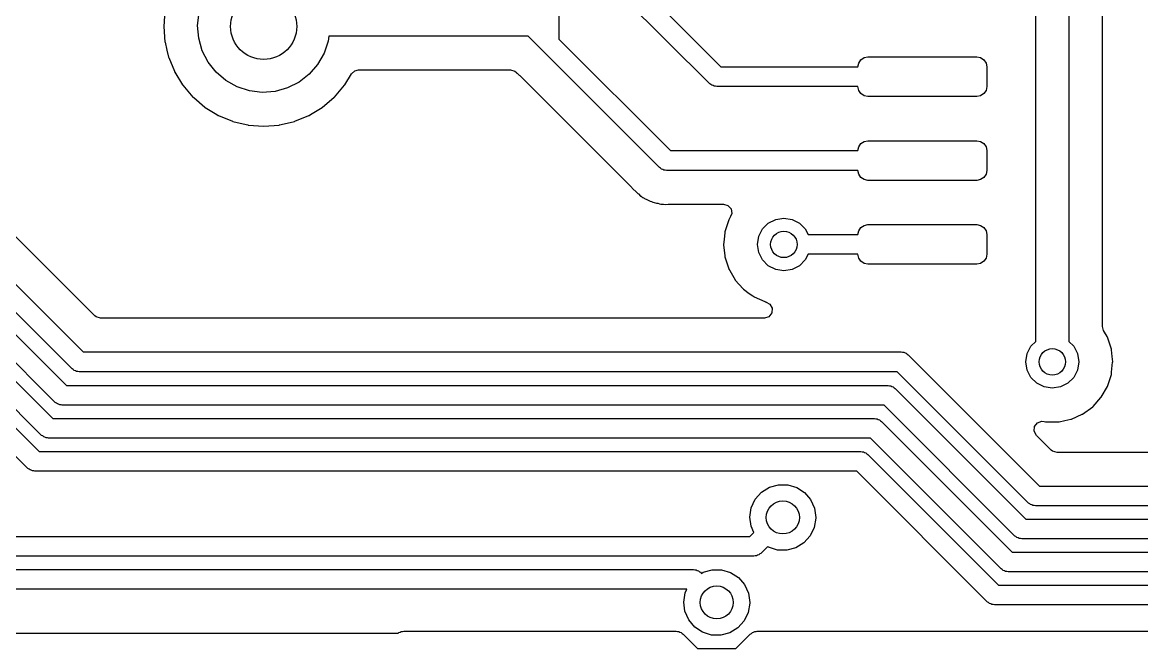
# Model space of a CAD drawing. Extents: x 51 to 243, y -135 to -54.
# Drawn here: x 86.01 to 102.95, y -107.72 to -98.24 of the extents above; entities that cross this region are included whole.
import ezdxf

# ---------------------------------------------------------------- set-up
doc = ezdxf.new("R2010")
doc.units = 0
doc.layers.add('BLACK', color=7, linetype='CONTINUOUS')

msp = doc.modelspace()

# ---------------------------------------------------------------- linework, layer by layer
at = {"layer": 'BLACK', "linetype": 'CONTINUOUS'}
for p, q in [((101.85, -79.751), (101.85, -103.069)), ((94.13, -85.203), (94.13, -98.4899)), ((102.358, -102.841), (102.358, -92.1041)), ((101.35, -103.069), (101.35, -94.13)), ((94.9045, -97.2324), (96.5821, -98.91)), ((96.4139, -99.1661), (94.6484, -97.4006)), ((88.1675, -98.0613), (88.1488, -98.298)), ((88.6621, -98.284), (88.6839, -98.0901)), ((88.1488, -98.298), (88.1675, -98.5347)), ((88.6784, -98.4785), (88.6621, -98.284)), ((88.1675, -98.5347), (88.1686, -98.5395)), ((88.1686, -98.5395), (88.1686, -98.5395)), ((88.1686, -98.5395), (88.1972, -98.6587)), ((88.7322, -98.6661), (88.6784, -98.4785)), ((90.6371, -98.5195), (90.5755, -98.7047)), ((90.6462, -98.448), (90.6371, -98.5195)), ((93.6639, -98.448), (90.6462, -98.448)), ((95.6519, -100.436), (93.6639, -98.448)), ((94.13, -98.4899), (95.8201, -100.18)), ((88.1972, -98.6587), (88.2229, -98.7656)), ((88.2229, -98.7656), (88.2248, -98.7702)), ((88.2248, -98.7702), (88.2248, -98.7702)), ((88.2248, -98.7702), (88.3102, -98.9765)), ((88.8214, -98.8397), (88.7322, -98.6661)), ((90.5755, -98.7047), (90.4791, -98.8744)), ((98.7019, -98.8039), (98.7506, -98.7714)), ((98.7506, -98.7714), (98.808, -98.76)), ((98.808, -98.76), (100.458, -98.76)), ((100.458, -98.76), (100.515, -98.7714)), ((100.515, -98.7714), (100.564, -98.8039)), ((88.9427, -98.9927), (88.8214, -98.8397)), ((90.4791, -98.8744), (90.3516, -99.0222)), ((96.5821, -98.91), (98.658, -98.91)), ((98.658, -98.91), (98.6694, -98.8526)), ((98.6694, -98.8526), (98.7019, -98.8039)), ((100.564, -98.8039), (100.597, -98.8526)), ((100.597, -98.8526), (100.608, -98.91)), ((100.608, -98.91), (100.608, -99.21)), ((88.3102, -98.9765), (88.3138, -98.985)), ((88.3138, -98.985), (88.3163, -98.9892)), ((88.3163, -98.9892), (88.4352, -99.1832)), ((89.0913, -99.1191), (88.9427, -98.9927)), ((90.3516, -99.0222), (90.1978, -99.1423)), ((90.8888, -99.1832), (90.9908, -99.0167)), ((90.9908, -99.0167), (91.0435, -98.969)), ((91.0435, -98.969), (91.0982, -98.9565)), ((91.0982, -98.9565), (93.3962, -98.9565)), ((93.3962, -98.9565), (93.4643, -98.9765)), ((93.4643, -98.9765), (93.488, -98.9962)), ((93.488, -98.9962), (93.4915, -98.9999)), ((93.4915, -98.9999), (93.4962, -99.0064)), ((93.4962, -99.0064), (93.5023, -99.0114)), ((93.5023, -99.0114), (93.5318, -99.0358)), ((93.5318, -99.0358), (93.5405, -99.0438)), ((93.5405, -99.0438), (95.2343, -100.738)), ((88.4352, -99.1832), (88.4352, -99.1832)), ((88.4352, -99.1832), (88.4378, -99.1874)), ((88.4378, -99.1874), (88.592, -99.368)), ((89.2617, -99.2144), (89.0913, -99.1191)), ((89.4473, -99.2747), (89.2617, -99.2144)), ((89.6411, -99.2978), (89.4473, -99.2747)), ((90.0236, -99.2303), (89.8356, -99.2828)), ((90.1978, -99.1423), (90.0236, -99.2303)), ((90.732, -99.368), (90.8862, -99.1874)), ((90.8862, -99.1874), (90.8888, -99.1832)), ((90.8888, -99.1832), (90.8888, -99.1832)), ((96.431, -99.1759), (96.4139, -99.1661)), ((96.445, -99.1899), (96.431, -99.1759)), ((96.4641, -99.195), (96.445, -99.1899)), ((96.4812, -99.2049), (96.4641, -99.195)), ((96.5009, -99.2049), (96.4812, -99.2049)), ((96.52, -99.21), (96.5009, -99.2049)), ((98.658, -99.21), (96.52, -99.21)), ((98.6694, -99.2674), (98.658, -99.21)), ((98.7019, -99.3161), (98.6694, -99.2674)), ((100.597, -99.2674), (100.564, -99.3161)), ((100.608, -99.21), (100.597, -99.2674)), ((88.592, -99.368), (88.5958, -99.3712)), ((88.5958, -99.3712), (88.6024, -99.3768)), ((88.6024, -99.3768), (88.7726, -99.5222)), ((89.8356, -99.2828), (89.6411, -99.2978)), ((90.5514, -99.5222), (90.7216, -99.3768)), ((90.7216, -99.3768), (90.7282, -99.3712)), ((90.7282, -99.3712), (90.732, -99.368)), ((98.7506, -99.3486), (98.7019, -99.3161)), ((98.808, -99.36), (98.7506, -99.3486)), ((100.458, -99.36), (98.808, -99.36)), ((100.515, -99.3486), (100.458, -99.36)), ((100.564, -99.3161), (100.515, -99.3486)), ((88.7726, -99.5222), (88.7768, -99.5248)), ((88.7768, -99.5248), (88.7768, -99.5248)), ((88.7768, -99.5248), (88.9507, -99.6313)), ((90.3733, -99.6313), (90.5472, -99.5248)), ((90.5472, -99.5248), (90.5514, -99.5222)), ((90.5472, -99.5248), (90.5472, -99.5248)), ((88.9507, -99.6313), (88.975, -99.6462)), ((88.975, -99.6462), (88.9796, -99.6481)), ((88.9796, -99.6481), (88.9796, -99.6481)), ((88.9796, -99.6481), (89.1896, -99.7351)), ((89.1896, -99.7351), (89.1944, -99.7371)), ((89.1944, -99.7371), (89.2626, -99.7535)), ((89.2626, -99.7535), (89.4205, -99.7914)), ((89.9035, -99.7914), (90.0614, -99.7535)), ((90.0614, -99.7535), (90.1296, -99.7371)), ((90.1296, -99.7371), (90.1344, -99.7351)), ((90.1344, -99.7351), (90.3444, -99.6481)), ((90.3444, -99.6481), (90.349, -99.6462)), ((90.3444, -99.6481), (90.3444, -99.6481)), ((90.349, -99.6462), (90.3733, -99.6313)), ((87.1039, -102.683), (84.2614, -99.8401)), ((89.4205, -99.7914), (89.4205, -99.7914)), ((89.4205, -99.7914), (89.4253, -99.7925)), ((89.4253, -99.7925), (89.662, -99.8112)), ((89.662, -99.8112), (89.8987, -99.7925)), ((89.8987, -99.7925), (89.9035, -99.7914)), ((89.9035, -99.7914), (89.9035, -99.7914)), ((83.716, -100.014), (86.9301, -103.228)), ((98.658, -100.18), (98.6694, -100.123)), ((98.6694, -100.123), (98.7019, -100.074)), ((98.7019, -100.074), (98.7506, -100.041)), ((98.7506, -100.041), (98.808, -100.03)), ((98.808, -100.03), (100.458, -100.03)), ((100.458, -100.03), (100.515, -100.041)), ((100.515, -100.041), (100.564, -100.074)), ((100.564, -100.074), (100.597, -100.123)), ((100.597, -100.123), (100.608, -100.18)), ((83.208, -100.268), (86.6761, -103.736)), ((86.7619, -103.484), (83.4599, -100.182)), ((95.8201, -100.18), (98.658, -100.18)), ((100.608, -100.18), (100.608, -100.48)), ((86.5079, -103.992), (82.9519, -100.436)), ((95.669, -100.446), (95.6519, -100.436)), ((95.683, -100.46), (95.669, -100.446)), ((95.7021, -100.465), (95.683, -100.46)), ((95.7192, -100.475), (95.7021, -100.465)), ((82.7085, -100.475), (86.4692, -104.236)), ((95.7389, -100.475), (95.7192, -100.475)), ((95.758, -100.48), (95.7389, -100.475)), ((98.658, -100.48), (95.758, -100.48)), ((98.6694, -100.537), (98.658, -100.48)), ((98.7019, -100.586), (98.6694, -100.537)), ((98.7506, -100.619), (98.7019, -100.586)), ((98.808, -100.63), (98.7506, -100.619)), ((100.458, -100.63), (98.808, -100.63)), ((100.515, -100.619), (100.458, -100.63)), ((100.564, -100.586), (100.515, -100.619)), ((100.597, -100.537), (100.564, -100.586)), ((100.608, -100.48), (100.597, -100.537)), ((82.192, -100.665), (86.2623, -104.735)), ((86.301, -104.492), (82.4524, -100.643)), ((95.2343, -100.738), (95.2423, -100.746)), ((95.2423, -100.746), (95.2466, -100.753)), ((95.2466, -100.753), (95.2524, -100.759)), ((95.2524, -100.759), (95.2524, -100.759)), ((95.2524, -100.759), (95.2983, -100.802)), ((95.2983, -100.802), (95.3011, -100.804)), ((95.3011, -100.804), (95.3217, -100.825)), ((86.0941, -104.991), (81.9359, -100.833)), ((95.3217, -100.825), (95.3252, -100.828)), ((95.3252, -100.828), (95.3342, -100.835)), ((95.3342, -100.835), (95.3679, -100.867)), ((95.3679, -100.867), (95.3748, -100.871)), ((95.3748, -100.871), (95.3748, -100.871)), ((95.3748, -100.871), (95.3867, -100.877)), ((95.3867, -100.877), (95.4032, -100.888)), ((95.4032, -100.888), (95.4133, -100.896)), ((95.4133, -100.896), (95.4201, -100.901)), ((95.4201, -100.901), (95.4274, -100.904)), ((95.4274, -100.904), (95.4274, -100.904)), ((95.4274, -100.904), (95.4625, -100.92)), ((95.4625, -100.92), (95.4732, -100.925)), ((95.4732, -100.925), (95.5032, -100.941)), ((95.5032, -100.941), (95.5137, -100.947)), ((95.5137, -100.947), (95.5344, -100.952)), ((95.5344, -100.952), (95.5531, -100.959)), ((95.5531, -100.959), (95.5728, -100.967)), ((95.5728, -100.967), (95.6076, -100.973)), ((95.6076, -100.973), (95.6184, -100.975)), ((95.6184, -100.975), (95.6301, -100.977)), ((95.6301, -100.977), (95.6527, -100.983)), ((95.6527, -100.983), (95.6748, -100.989)), ((95.6748, -100.989), (95.6963, -100.989)), ((95.6963, -100.989), (95.716, -100.99)), ((95.716, -100.99), (95.7372, -100.993)), ((95.7372, -100.993), (95.7831, -100.989)), ((95.7831, -100.989), (95.795, -100.989)), ((95.795, -100.989), (96.6218, -100.989)), ((96.6218, -100.989), (96.6899, -101.009)), ((96.6899, -101.009), (96.7364, -101.062)), ((96.7465, -101.132), (96.7309, -101.177)), ((96.7364, -101.062), (96.7465, -101.132)), ((96.7015, -101.228), (96.6425, -101.41)), ((96.7309, -101.177), (96.7015, -101.228)), ((97.2124, -101.365), (97.3009, -101.276)), ((97.3009, -101.276), (97.4124, -101.22)), ((97.4124, -101.22), (97.536, -101.2)), ((97.536, -101.2), (97.6596, -101.22)), ((97.6596, -101.22), (97.7711, -101.276)), ((97.7711, -101.276), (97.8596, -101.365)), ((98.7019, -101.344), (98.7506, -101.311)), ((98.7506, -101.311), (98.808, -101.3)), ((98.808, -101.3), (100.458, -101.3)), ((100.458, -101.3), (100.515, -101.311)), ((100.515, -101.311), (100.564, -101.344)), ((96.6418, -101.417), (96.6306, -101.523)), ((96.6425, -101.41), (96.6418, -101.417)), ((96.6418, -101.417), (96.6418, -101.417)), ((97.136, -101.6), (97.1556, -101.476)), ((97.1556, -101.476), (97.2124, -101.365)), ((97.8596, -101.365), (97.903, -101.45)), ((97.903, -101.45), (98.658, -101.45)), ((98.658, -101.45), (98.6694, -101.393)), ((98.6694, -101.393), (98.7019, -101.344)), ((100.564, -101.344), (100.597, -101.393)), ((100.597, -101.393), (100.608, -101.45)), ((100.608, -101.45), (100.608, -101.75)), ((96.6306, -101.523), (96.6225, -101.6)), ((96.6225, -101.6), (96.6232, -101.607)), ((96.6232, -101.607), (96.6404, -101.771)), ((97.1556, -101.724), (97.136, -101.6)), ((96.6404, -101.771), (96.6425, -101.79)), ((96.6425, -101.79), (96.7015, -101.972)), ((97.2124, -101.835), (97.1556, -101.724)), ((97.903, -101.75), (97.8596, -101.835)), ((98.658, -101.75), (97.903, -101.75)), ((98.6694, -101.807), (98.658, -101.75)), ((98.7019, -101.856), (98.6694, -101.807)), ((100.597, -101.807), (100.564, -101.856)), ((100.608, -101.75), (100.597, -101.807)), ((96.7015, -101.972), (96.7048, -101.977)), ((96.7048, -101.977), (96.7048, -101.977)), ((96.7048, -101.977), (96.7158, -101.996)), ((97.3009, -101.924), (97.2124, -101.835)), ((97.4124, -101.98), (97.3009, -101.924)), ((97.536, -102), (97.4124, -101.98)), ((97.6596, -101.98), (97.536, -102)), ((97.7711, -101.924), (97.6596, -101.98)), ((97.8596, -101.835), (97.7711, -101.924)), ((98.7506, -101.889), (98.7019, -101.856)), ((98.808, -101.9), (98.7506, -101.889)), ((100.458, -101.9), (98.808, -101.9)), ((100.515, -101.889), (100.458, -101.9)), ((100.564, -101.856), (100.515, -101.889)), ((96.7158, -101.996), (96.797, -102.137)), ((96.797, -102.137), (96.8014, -102.142)), ((96.8014, -102.142), (96.8014, -102.142)), ((96.8014, -102.142), (96.9203, -102.274)), ((96.9203, -102.274), (96.9247, -102.279)), ((96.9247, -102.279), (97.0123, -102.342)), ((97.0123, -102.342), (97.0642, -102.38)), ((97.0642, -102.38), (97.0792, -102.391)), ((97.0792, -102.391), (97.0853, -102.394)), ((97.0853, -102.394), (97.0853, -102.394)), ((97.0853, -102.394), (97.2477, -102.466)), ((97.2477, -102.466), (97.2537, -102.469)), ((97.2537, -102.469), (97.2606, -102.47)), ((97.2606, -102.47), (97.2606, -102.47)), ((97.2606, -102.47), (97.2608, -102.47)), ((97.2608, -102.47), (97.2665, -102.472)), ((97.2665, -102.472), (97.2661, -102.473)), ((97.2661, -102.473), (97.323, -102.504)), ((97.3526, -102.637), (97.3104, -102.694)), ((97.323, -102.504), (97.3574, -102.566)), ((97.3574, -102.566), (97.3526, -102.637)), ((87.1248, -102.699), (87.1039, -102.683)), ((87.1929, -102.719), (87.1248, -102.699)), ((97.2344, -102.719), (87.1929, -102.719)), ((97.244, -102.719), (97.2344, -102.719)), ((97.3104, -102.694), (97.244, -102.719)), ((102.375, -102.904), (102.358, -102.841)), ((102.389, -102.927), (102.375, -102.904)), ((102.428, -102.996), (102.389, -102.927)), ((102.435, -103.006), (102.428, -102.996)), ((102.494, -103.188), (102.435, -103.006)), ((101.22, -103.254), (101.276, -103.143)), ((101.276, -103.143), (101.35, -103.069)), ((101.85, -103.069), (101.924, -103.143)), ((101.924, -103.143), (101.98, -103.254)), ((86.9301, -103.228), (99.314, -103.228)), ((99.314, -103.228), (99.3331, -103.233)), ((99.3331, -103.233), (99.3528, -103.233)), ((99.3528, -103.233), (99.3699, -103.243)), ((99.3699, -103.243), (99.389, -103.248)), ((99.389, -103.248), (99.403, -103.262)), ((99.403, -103.262), (99.4201, -103.272)), ((99.4201, -103.272), (101.408, -105.26)), ((101.2, -103.378), (101.22, -103.254)), ((101.98, -103.254), (102, -103.378)), ((102.494, -103.195), (102.494, -103.188)), ((102.505, -103.299), (102.494, -103.195)), ((102.494, -103.195), (102.494, -103.195)), ((102.514, -103.378), (102.505, -103.299)), ((86.779, -103.494), (86.7619, -103.484)), ((86.793, -103.508), (86.779, -103.494)), ((86.8121, -103.513), (86.793, -103.508)), ((86.8292, -103.523), (86.8121, -103.513)), ((101.22, -103.502), (101.2, -103.378)), ((101.276, -103.613), (101.22, -103.502)), ((101.98, -103.502), (101.924, -103.613)), ((102, -103.378), (101.98, -103.502)), ((102.497, -103.536), (102.513, -103.385)), ((102.513, -103.385), (102.514, -103.378)), ((102.513, -103.385), (102.513, -103.385)), ((86.8489, -103.523), (86.8292, -103.523)), ((86.868, -103.528), (86.8489, -103.523)), ((99.2519, -103.528), (86.868, -103.528)), ((101.24, -105.516), (99.2519, -103.528)), ((101.365, -103.702), (101.276, -103.613)), ((101.924, -103.613), (101.835, -103.702)), ((102.435, -103.75), (102.494, -103.568)), ((102.494, -103.568), (102.497, -103.536)), ((86.6761, -103.736), (99.1156, -103.736)), ((99.1156, -103.736), (99.1347, -103.741)), ((99.1347, -103.741), (99.1544, -103.741)), ((99.1544, -103.741), (99.1715, -103.751)), ((99.1715, -103.751), (99.1906, -103.756)), ((99.1906, -103.756), (99.2045, -103.77)), ((99.2045, -103.77), (99.2216, -103.78)), ((99.2216, -103.78), (101.201, -105.76)), ((101.476, -103.758), (101.365, -103.702)), ((101.6, -103.778), (101.476, -103.758)), ((101.724, -103.758), (101.6, -103.778)), ((101.835, -103.702), (101.724, -103.758)), ((102.339, -103.915), (102.435, -103.75)), ((86.525, -104.002), (86.5079, -103.992)), ((86.539, -104.016), (86.525, -104.002)), ((86.5581, -104.021), (86.539, -104.016)), ((86.5752, -104.031), (86.5581, -104.021)), ((102.216, -104.052), (102.335, -103.92)), ((102.335, -103.92), (102.339, -103.915)), ((102.335, -103.92), (102.335, -103.92)), ((86.5949, -104.031), (86.5752, -104.031)), ((86.614, -104.036), (86.5949, -104.031)), ((99.0535, -104.036), (86.614, -104.036)), ((101.033, -106.016), (99.0535, -104.036)), ((101.888, -104.244), (102.051, -104.172)), ((102.051, -104.172), (102.057, -104.169)), ((102.051, -104.172), (102.051, -104.172)), ((102.057, -104.169), (102.211, -104.057)), ((102.211, -104.057), (102.216, -104.052)), ((86.4692, -104.236), (98.9087, -104.236)), ((98.9087, -104.236), (98.9278, -104.241)), ((98.9278, -104.241), (98.9475, -104.241)), ((98.9475, -104.241), (98.9646, -104.25)), ((98.9646, -104.25), (98.9837, -104.256)), ((98.9837, -104.256), (98.9976, -104.27)), ((98.9976, -104.27), (99.0147, -104.279)), ((99.0147, -104.279), (100.994, -106.259)), ((101.326, -104.43), (101.331, -104.359)), ((101.331, -104.359), (101.373, -104.303)), ((101.373, -104.303), (101.44, -104.278)), ((101.44, -104.278), (101.475, -104.28)), ((101.475, -104.28), (101.498, -104.285)), ((101.498, -104.285), (101.498, -104.285)), ((101.498, -104.285), (101.505, -104.286)), ((101.505, -104.286), (101.695, -104.286)), ((101.695, -104.286), (101.702, -104.285)), ((101.702, -104.285), (101.791, -104.266)), ((101.702, -104.285), (101.702, -104.285)), ((101.791, -104.266), (101.882, -104.247)), ((101.882, -104.247), (101.888, -104.244)), ((86.3181, -104.501), (86.301, -104.492)), ((86.3321, -104.515), (86.3181, -104.501)), ((86.3512, -104.521), (86.3321, -104.515)), ((86.3683, -104.53), (86.3512, -104.521)), ((86.388, -104.53), (86.3683, -104.53)), ((86.4071, -104.536), (86.388, -104.53)), ((101.36, -104.493), (101.326, -104.43)), ((101.582, -104.715), (101.36, -104.493)), ((98.8465, -104.536), (86.4071, -104.536)), ((100.826, -106.515), (98.8465, -104.536)), ((86.2623, -104.735), (98.7018, -104.735)), ((98.7018, -104.735), (98.7208, -104.74)), ((98.7208, -104.74), (98.7406, -104.74)), ((98.7406, -104.74), (98.7577, -104.75)), ((98.7577, -104.75), (98.7768, -104.755)), ((98.7768, -104.755), (98.7907, -104.769)), ((98.7907, -104.769), (98.8078, -104.779)), ((98.8078, -104.779), (100.787, -106.759)), ((101.603, -104.731), (101.582, -104.715)), ((101.671, -104.751), (101.603, -104.731)), ((117.565, -104.751), (101.671, -104.751)), ((86.1112, -105.001), (86.0941, -104.991)), ((86.1252, -105.015), (86.1112, -105.001)), ((86.1443, -105.02), (86.1252, -105.015)), ((86.1614, -105.03), (86.1443, -105.02)), ((86.1811, -105.03), (86.1614, -105.03)), ((86.2002, -105.035), (86.1811, -105.03)), ((98.6396, -105.035), (86.2002, -105.035)), ((100.619, -107.015), (98.6396, -105.035)), ((97.1027, -105.46), (97.1965, -105.354)), ((97.1965, -105.354), (97.3164, -105.278)), ((97.3164, -105.278), (97.4527, -105.239)), ((97.4527, -105.239), (97.5945, -105.24)), ((97.5945, -105.24), (97.7303, -105.281)), ((97.7303, -105.281), (97.8493, -105.358)), ((97.8493, -105.358), (97.9418, -105.465)), ((101.408, -105.26), (117.602, -105.26)), ((97.0424, -105.588), (97.1027, -105.46)), ((97.9418, -105.465), (98.0005, -105.594)), ((101.257, -105.526), (101.24, -105.516)), ((101.271, -105.54), (101.257, -105.526)), ((101.29, -105.545), (101.271, -105.54)), ((101.307, -105.555), (101.29, -105.545)), ((97.0206, -105.728), (97.0424, -105.588)), ((98.0005, -105.594), (98.0206, -105.735)), ((101.327, -105.555), (101.307, -105.555)), ((101.346, -105.56), (101.327, -105.555)), ((117.54, -105.56), (101.346, -105.56)), ((97.039, -105.869), (97.0206, -105.728)), ((97.0802, -105.963), (97.039, -105.869)), ((97.9969, -105.887), (97.9351, -106.014)), ((98.0204, -105.747), (97.9969, -105.887)), ((98.0206, -105.735), (98.0204, -105.747)), ((101.201, -105.76), (117.395, -105.76)), ((81.0881, -106.022), (97.021, -106.022)), ((97.021, -106.022), (97.0802, -105.963)), ((97.9351, -106.014), (97.84, -106.119)), ((101.05, -106.025), (101.033, -106.016)), ((101.064, -106.039), (101.05, -106.025)), ((101.083, -106.045), (101.064, -106.039)), ((101.1, -106.054), (101.083, -106.045)), ((101.12, -106.054), (101.1, -106.054)), ((101.139, -106.06), (101.12, -106.054)), ((97.291, -106.176), (97.1892, -106.278)), ((97.3053, -106.186), (97.291, -106.176)), ((97.4406, -106.228), (97.3053, -106.186)), ((97.7191, -106.193), (97.5824, -106.231)), ((97.84, -106.119), (97.7191, -106.193)), ((117.333, -106.06), (101.139, -106.06)), ((97.0831, -106.322), (81.026, -106.322)), ((97.1022, -106.317), (97.0831, -106.322)), ((97.1219, -106.317), (97.1022, -106.317)), ((97.139, -106.307), (97.1219, -106.317)), ((97.1581, -106.302), (97.139, -106.307)), ((97.1721, -106.288), (97.1581, -106.302)), ((97.1892, -106.278), (97.1721, -106.288)), ((97.5824, -106.231), (97.4406, -106.228)), ((100.994, -106.259), (116.49, -106.259)), ((80.8812, -106.522), (96.17, -106.522)), ((96.17, -106.522), (96.1891, -106.527)), ((96.1891, -106.527), (96.2088, -106.527)), ((96.2088, -106.527), (96.2259, -106.536)), ((96.2259, -106.536), (96.245, -106.542)), ((96.245, -106.542), (96.259, -106.556)), ((96.259, -106.556), (96.2761, -106.565)), ((96.3158, -106.565), (96.4521, -106.526)), ((96.4521, -106.526), (96.5939, -106.527)), ((96.5939, -106.527), (96.7297, -106.568)), ((100.843, -106.525), (100.826, -106.515)), ((100.857, -106.539), (100.843, -106.525)), ((100.876, -106.544), (100.857, -106.539)), ((100.893, -106.554), (100.876, -106.544)), ((100.913, -106.554), (100.893, -106.554)), ((100.932, -106.559), (100.913, -106.554)), ((116.387, -106.559), (100.932, -106.559)), ((96.2761, -106.565), (96.2912, -106.581)), ((96.2912, -106.581), (96.3158, -106.565)), ((96.7297, -106.568), (96.8487, -106.645)), ((96.8487, -106.645), (96.9412, -106.752)), ((96.0671, -106.822), (80.8191, -106.822)), ((96.02, -107.015), (96.0418, -106.875)), ((96.0418, -106.875), (96.0671, -106.822)), ((96.9412, -106.752), (96.9999, -106.881)), ((96.9999, -106.881), (97.02, -107.021)), ((100.787, -106.759), (115.22, -106.759)), ((96.0384, -107.156), (96.02, -107.015)), ((97.0199, -107.034), (96.9963, -107.174)), ((97.02, -107.021), (97.0199, -107.034)), ((100.636, -107.024), (100.619, -107.015)), ((100.65, -107.038), (100.636, -107.024)), ((100.669, -107.044), (100.65, -107.038)), ((100.686, -107.053), (100.669, -107.044)), ((100.706, -107.053), (100.686, -107.053)), ((100.725, -107.059), (100.706, -107.053)), ((115.117, -107.059), (100.725, -107.059)), ((96.0955, -107.286), (96.0384, -107.156)), ((96.9963, -107.174), (96.9345, -107.301)), ((96.1867, -107.394), (96.0955, -107.286)), ((96.3047, -107.473), (96.1867, -107.394)), ((96.8394, -107.406), (96.7186, -107.48)), ((96.9345, -107.301), (96.8394, -107.406)), ((73.5945, -107.485), (91.6996, -107.485)), ((91.6996, -107.485), (91.7065, -107.479)), ((91.7065, -107.479), (91.7256, -107.473)), ((91.7256, -107.473), (91.7427, -107.464)), ((91.7427, -107.464), (91.7624, -107.464)), ((91.7624, -107.464), (91.7815, -107.458)), ((91.7815, -107.458), (95.9056, -107.458)), ((95.9056, -107.458), (95.9247, -107.464)), ((95.9247, -107.464), (95.9444, -107.464)), ((95.9444, -107.464), (95.9615, -107.473)), ((95.9615, -107.473), (95.9806, -107.479)), ((95.9806, -107.479), (95.9946, -107.493)), ((95.9946, -107.493), (96.0117, -107.502)), ((96.0117, -107.502), (96.2303, -107.721)), ((96.4401, -107.515), (96.3047, -107.473)), ((96.5818, -107.518), (96.4401, -107.515)), ((96.7186, -107.48), (96.5818, -107.518)), ((96.8097, -107.721), (97.0283, -107.502)), ((97.0283, -107.502), (97.0454, -107.493)), ((97.0454, -107.493), (97.0594, -107.479)), ((97.0594, -107.479), (97.0785, -107.473)), ((97.0785, -107.473), (97.0956, -107.464)), ((97.0956, -107.464), (97.1153, -107.464)), ((97.1153, -107.464), (97.1344, -107.458)), ((97.1344, -107.458), (110.783, -107.458)), ((96.2303, -107.721), (96.8097, -107.721))]:
    msp.add_line(p, q, dxfattribs=at)
at = {"layer": 'BLACK'}
for centre, radius in [((89.662, -98.298), 0.5), ((97.536, -101.6), 0.2), ((101.6, -103.378), 0.2), ((97.5206, -105.735), 0.25), ((96.52, -107.021), 0.25)]:
    msp.add_circle(centre, radius, dxfattribs=at)

doc.saveas('drawing.dxf')
